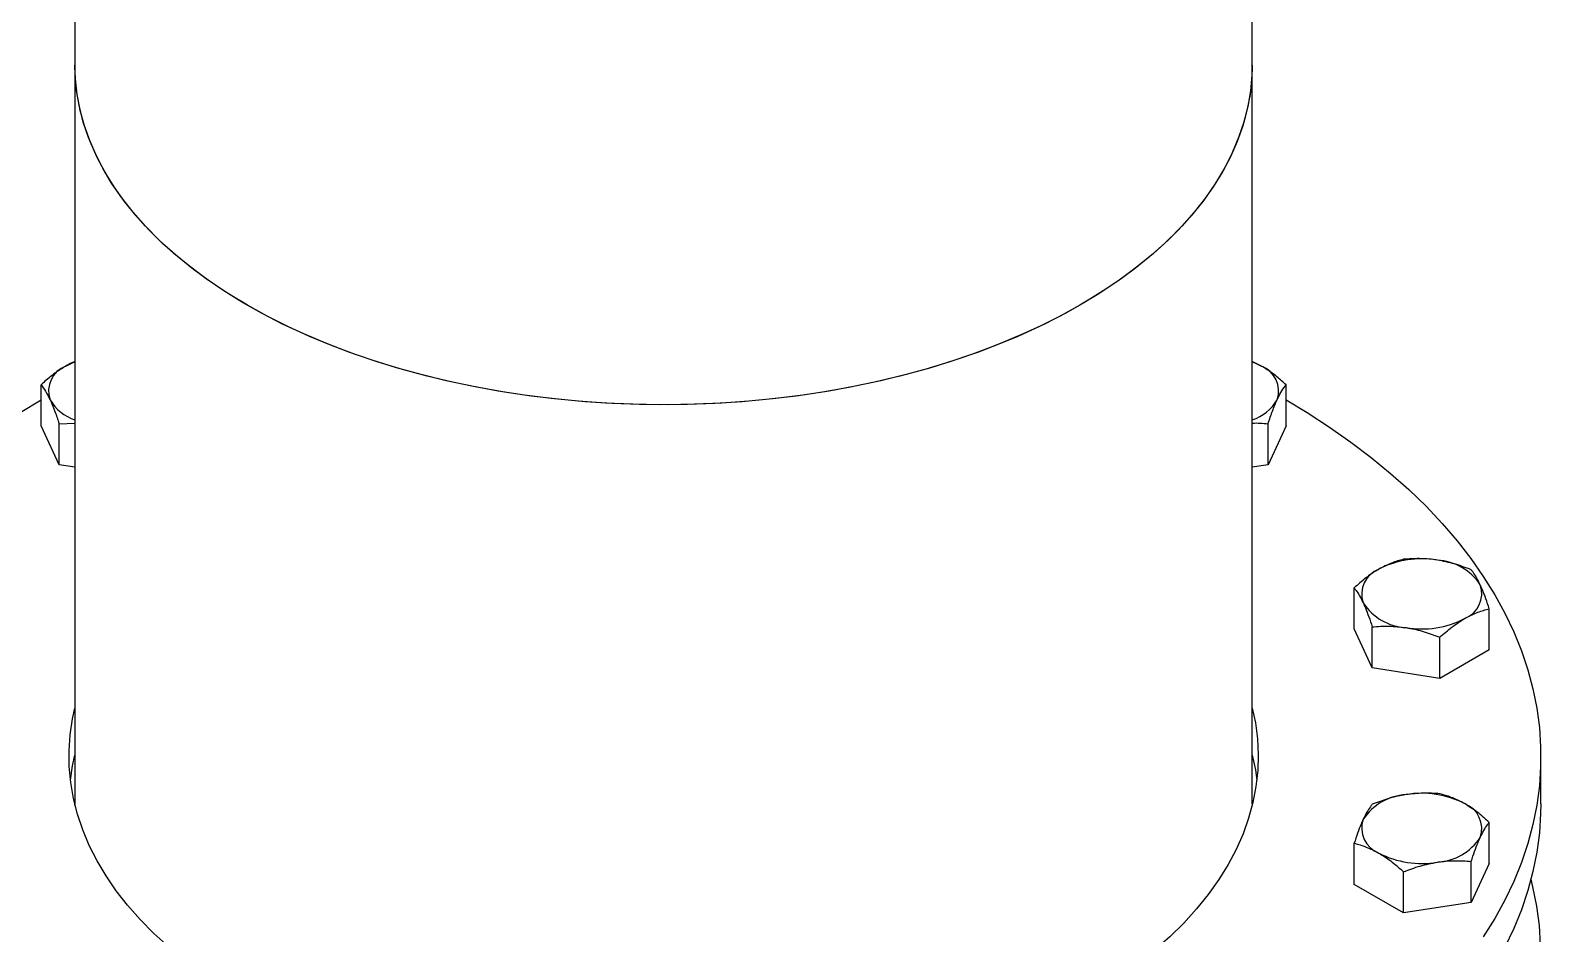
# Model space of a CAD drawing. Header units: inches. Extents: x 0.9 to 37.1, y -8.4 to 11.7.
# Drawn here: x 15.1094 to 15.2799, y 3.7034 to 3.8054 of the extents above; entities that cross this region are included whole.
import ezdxf

# ---------------------------------------------------------------- set-up
doc = ezdxf.new("R2010")
doc.units = ezdxf.units.IN
doc.header["$MEASUREMENT"] = 0

msp = doc.modelspace()

# ---------------------------------------------------------------- linework, layer by layer
at = {"color": 7, "linetype": 'Continuous', "lineweight": 25}
for p, q in [((15.11448789287442, 4.4711690843903), (15.11448789287442, 3.801434166505014)), ((15.24730039287442, 3.801434166505014), (15.24730039287442, 4.4711690843903)), ((15.11448789287442, 3.801434166505016), (15.11448789287442, 3.718078958625012)), ((15.24730039287442, 3.718078958625013), (15.24730039287442, 3.801434166505016)), ((15.24833445213008, 3.767464843976388), (15.24730039287442, 3.767984294518151)), ((15.11066413696725, 3.760716983770914), (15.11066413696725, 3.765356028073673)), ((15.25112414878159, 3.760716983770914), (15.25112414878159, 3.765356028073673)), ((15.11270633665385, 3.756317131791494), (15.11066413696725, 3.760716983770914)), ((15.11270633665385, 3.760956176094252), (15.11448789287442, 3.761025621243944)), ((15.11270633665385, 3.756317131791494), (15.11270633665385, 3.760956176094252)), ((15.24908194909498, 3.756317131791494), (15.24908194909498, 3.760956176094253)), ((15.25112414878159, 3.760716983770914), (15.24908194909498, 3.756317131791494)), ((15.11448789287442, 3.756041553947688), (15.11270633665385, 3.756317131791494)), ((15.24908194909498, 3.756317131791494), (15.24730039287442, 3.756041553947689)), ((15.25879723242082, 3.737803197178001), (15.25879723242082, 3.74244224148076)), ((15.27404041840004, 3.735445323608597), (15.27404041840004, 3.740084367911356)), ((15.26083943210742, 3.733403345198582), (15.25879723242082, 3.737803197178001)), ((15.26083943210742, 3.733403345198582), (15.26083943210742, 3.738042389501341)), ((15.26846102509704, 3.732224408413879), (15.26846102509704, 3.736863452716638)), ((15.27404041840004, 3.735445323608597), (15.26846102509704, 3.732224408413879)), ((15.26846102509704, 3.732224408413879), (15.26083943210742, 3.733403345198582)), ((15.27985247620775, 3.718078958625013), (15.27985247620775, 3.723394979535728)), ((15.11448858527115, 3.717903898125893), (15.11448789287442, 3.718078958625012)), ((15.24730039287442, 3.718078958625013), (15.24729970047769, 3.717903898125893)), ((15.27404041840004, 3.711344635462858), (15.27404041840004, 3.715983679765617)), ((15.25879723242082, 3.708986761893454), (15.25879723242082, 3.713625806196212)), ((15.26437662572383, 3.705765846698736), (15.26437662572383, 3.710404891001494)), ((15.27199821871344, 3.706944783483438), (15.27199821871344, 3.711583827786197)), ((15.27404041840004, 3.711344635462858), (15.27199821871344, 3.706944783483438)), ((15.26437662572383, 3.705765846698736), (15.25879723242082, 3.708986761893454)), ((15.27199821871344, 3.706944783483438), (15.26437662572383, 3.705765846698736))]:
    msp.add_line(p, q, dxfattribs=at)
at = {"color": 7, "linetype": 'Continuous', "lineweight": 25, "flags": 128}
for points in [[(15.22785045256259, 3.774326865917153), (15.22561494713934, 3.773095044482914), (15.22328258641236, 3.771924599276503), (15.22085842175561, 3.770818065221606), (15.21834770336993, 3.769777838824586), (15.21575586891226, 3.768806172984183), (15.2130885317189, 3.767905172112242), (15.21035146864826, 3.767076787576017), (15.20755060756946, 3.766322813471954), (15.20469201452391, 3.765644882740067), (15.20178188058761, 3.765044463627363), (15.19882650846264, 3.76452285650794), (15.19583229882694, 3.76408119106667), (15.19280573647183, 3.763720423852549), (15.18975337625742, 3.763441336207027), (15.18668182891626, 3.7632445325718), (15.18359774673591, 3.763130439179718), (15.18050780915163, 3.763099303131662), (15.17741870828016, 3.763151191861376), (15.17433713442613, 3.76328599298943), (15.1712697615923, 3.763503414566596), (15.16822323302519, 3.763802985706153), (15.16520414682731, 3.764184057603719), (15.16221904166705, 3.764645804942422), (15.1592743826175, 3.765187227680345), (15.15637654715444, 3.765807153216401), (15.1535318113442, 3.766504238929922), (15.15074633625109, 3.767276975088477), (15.1480261545939, 3.768123688117619), (15.14537715768039, 3.769042544225468), (15.14280508264798, 3.770031553374304), (15.14031550003847, 3.771088573590539), (15.13791380173341, 3.772211315603761), (15.13560518927652, 3.773397347804776), (15.13339466260831, 3.774644101511941), (15.13128700923732, 3.775948876534347), (15.12928679387142, 3.777308847019841), (15.12739834853168, 3.778721067575185), (15.12562576317021, 3.780182479645124), (15.12397287681217, 3.78168991813654), (15.12244326924137, 3.78324011827333), (15.12104025324718, 3.784829722667194), (15.11976686744984, 3.786455288588981), (15.11862586971943, 3.788113295424883), (15.11761973120296, 3.789800152301292), (15.11675063097241, 3.791512205861838), (15.11602045130535, 3.793245748179744), (15.11543077360835, 3.79499702478837), (15.11498287499199, 3.796762242812551), (15.11467772550493, 3.798537579183119), (15.11451598603302, 3.800319188916823), (15.11448789287442, 3.801434166505016)], [(15.13393783318625, 3.77432686591715), (15.1318040246737, 3.775617395728288), (15.12977653442593, 3.776963838916126), (15.12785975353534, 3.778363279384542), (15.12605783332252, 3.779812686257103), (15.1243746763454, 3.781308920441274), (15.1228139279472, 3.782848741426989), (15.12137896836139, 3.784428814304875), (15.12007290539092, 3.786045716988925), (15.11889856767734, 3.787695947627973), (15.11785849857465, 3.789375932189921), (15.11695495064092, 3.791082032202304), (15.11618988075978, 3.792810552632405), (15.11556494590222, 3.794557749889872), (15.11508149953799, 3.796319839934508), (15.11474058870427, 3.798093006471651), (15.114542951738, 3.799873409217429), (15.11448789287442, 3.801434166505014)], [(15.24730039287442, 3.801434166505014), (15.24727229971582, 3.800319188916818), (15.24711056024391, 3.798537579183115), (15.24680541075685, 3.796762242812546), (15.24635751214049, 3.794997024788366), (15.24576783444349, 3.79324574817974), (15.24503765477643, 3.791512205861834), (15.24416855454588, 3.789800152301288), (15.24316241602941, 3.788113295424879), (15.242021418299, 3.786455288588978), (15.24074803250166, 3.78482972266719), (15.23934501650747, 3.783240118273326), (15.23781540893667, 3.781689918136536), (15.23616252257863, 3.780182479645121), (15.23438993721716, 3.77872106757518), (15.23250149187742, 3.777308847019836), (15.23050127651152, 3.775948876534343), (15.22839362314053, 3.774644101511937), (15.22618309647232, 3.773397347804773), (15.22387448401543, 3.772211315603757), (15.22147278571037, 3.771088573590536), (15.21898320310086, 3.7700315533743), (15.21641112806845, 3.769042544225464), (15.21376213115493, 3.768123688117615), (15.21104194949775, 3.767276975088474), (15.20825647440464, 3.766504238929918), (15.2054117385944, 3.765807153216397), (15.20251390313134, 3.765187227680341), (15.19956924408179, 3.764645804942417), (15.19658413892153, 3.764184057603716), (15.19356505272365, 3.763802985706149), (15.19051852415654, 3.763503414566592), (15.18745115132271, 3.763285992989426), (15.18436957746868, 3.763151191861373), (15.18128047659721, 3.763099303131657), (15.17819053901293, 3.763130439179714), (15.17510645683258, 3.763244532571797), (15.17203490949142, 3.763441336207023), (15.16898254927701, 3.763720423852544), (15.1659559869219, 3.764081191066666), (15.16296177728619, 3.764522856507937), (15.16000640516123, 3.765044463627359), (15.15709627122493, 3.765644882740063), (15.15423767817938, 3.76632281347195), (15.15143681710058, 3.767076787576014), (15.14869975402994, 3.767905172112238), (15.14603241683658, 3.76880617298418), (15.14344058237891, 3.769777838824582), (15.14092986399323, 3.770818065221603), (15.13850569933648, 3.7719245992765), (15.13617333860949, 3.773095044482911), (15.13393783318625, 3.77432686591715)], [(15.24730039287442, 3.801434166505016), (15.24724533401085, 3.799873409217431), (15.24704769704458, 3.798093006471655), (15.24670678621085, 3.796319839934511), (15.24622333984662, 3.794557749889875), (15.24559840498906, 3.792810552632408), (15.24483333510792, 3.791082032202307), (15.24392978717419, 3.789375932189924), (15.2428897180715, 3.787695947627975), (15.24171538035792, 3.786045716988927), (15.24040931738745, 3.784428814304878), (15.23897435780164, 3.782848741426992), (15.23741360940344, 3.781308920441277), (15.23573045242632, 3.779812686257106), (15.2339285322135, 3.778363279384545), (15.23201175132291, 3.77696383891613), (15.22998426107514, 3.775617395728291), (15.22785045256259, 3.774326865917153)], [(15.11345383361875, 3.767464843976387), (15.11412586019197, 3.767805069348056), (15.11448789287442, 3.767954874599052)], [(15.24730039287442, 3.767954874599053), (15.24766242555687, 3.767805069348056), (15.24833445213008, 3.767464843976388)], [(15.10829118300114, 3.762213283489422), (15.11066413696725, 3.763641903945301)], [(15.25112414878159, 3.763641903945301), (15.2534971027477, 3.762213283489421), (15.25601939921063, 3.760579423196188), (15.25843143900022, 3.758890989604208), (15.26072968211549, 3.75715046072261), (15.26291075556773, 3.755360391017544), (15.26497145833088, 3.753523407663151), (15.26690876603947, 3.75164220668582), (15.26871983542729, 3.749719549007398), (15.27040200850027, 3.747758256393161), (15.27195281643746, 3.74576120731048), (15.27336998321435, 3.743731332704272), (15.27465142894327, 3.741671611695439), (15.2757952729259, 3.739585067208595), (15.27679983641347, 3.737474761535504), (15.27766364507054, 3.735343791840748), (15.27838543113877, 3.733195285616213), (15.27896413529759, 3.731032396091059), (15.27939890821883, 3.728858297603922), (15.27968911181328, 3.726676180944138), (15.27983432016715, 3.724489248668815), (15.27983432016715, 3.72230071040264), (15.27968911181328, 3.720113778127316), (15.27939890821883, 3.717931661467532), (15.27896413529759, 3.715757562980395), (15.27838543113877, 3.713594673455241), (15.27766364507054, 3.711446167230705), (15.27679983641347, 3.70931519753595), (15.2757952729259, 3.707204891862859), (15.27465142894327, 3.705118347376015), (15.27336998321434, 3.703058626367182)], [(15.12506224243597, 3.701926608809813), (15.12339250311899, 3.703449417262317), (15.12184729954942, 3.705015423361287), (15.12042997829412, 3.706621235486225), (15.11914360895532, 3.708263375805647), (15.11799097752256, 3.709938287809287), (15.11697458033886, 3.71164234401071), (15.11609661869419, 3.713371853803638), (15.11535899405798, 3.715123071454982), (15.11476330396093, 3.716892204217264), (15.11431083853515, 3.718675420542867), (15.11400257771999, 3.720468858382312), (15.11383918913974, 3.722268633548595), (15.11382102665768, 3.724070848129474), (15.1139481296097, 3.725871598929481), (15.11422022271911, 3.727666985923366), (15.11448789287442, 3.728883269694881)], [(15.24730039287442, 3.728883269694881), (15.24764965226426, 3.727218854956864), (15.24788554083087, 3.725421761875197), (15.24797634094696, 3.723620279234301), (15.24792185595969, 3.721818308644426), (15.24772220387141, 3.720019752772614), (15.24737781708408, 3.718228506890386), (15.24688944146281, 3.716448450437452), (15.24625813472043, 3.714683438619711), (15.24548526412677, 3.712937294059736), (15.24457250354745, 3.711213798517814), (15.24352182981861, 3.709516684701509), (15.2423355184656, 3.707849628181435), (15.24101613877464, 3.706216239430804), (15.23956654822835, 3.704620056005927), (15.23798988631707, 3.703064534884672), (15.2362895677394, 3.701553044979407), (15.23446927500676, 3.700088859840695), (15.23253295046787, 3.698675150567502), (15.23048478777052, 3.697314978939318), (15.22832922277902, 3.696011290785008)], [(15.11396900590359, 3.720736969080374), (15.11422022271911, 3.722350965012652), (15.11448789287442, 3.723567248784167)], [(15.24730039287442, 3.723567248784167), (15.24764965226426, 3.721902834046149), (15.24781927984525, 3.720736969080371)], [(15.27985247620775, 3.718078958625013), (15.27983432016715, 3.716984689491925), (15.27968911181328, 3.714797757216601), (15.27939890821883, 3.712615640556817), (15.27896413529759, 3.710441542069681), (15.27838543113877, 3.708278652544526), (15.27766364507054, 3.706130146319992), (15.27679983641347, 3.703999176625236), (15.2757952729259, 3.701888870952144), (15.27465142894327, 3.699802326465299), (15.27336998321434, 3.697742605456467), (15.27195281643746, 3.69571273085026), (15.27040200850027, 3.693715681767578), (15.26871983542729, 3.691754389153342), (15.26690876603947, 3.68983173147492), (15.26497145833088, 3.687950530497588), (15.26291075556773, 3.686113547143195), (15.26072968211549, 3.684323477438129), (15.25843143900022, 3.682582948556532), (15.25601939921063, 3.680894514964552), (15.2534971027477, 3.679260654671318), (15.25086825142934, 3.677683765592119)], [(15.27983432016715, 3.702161960843814), (15.27968911181328, 3.704348893119138), (15.27939890821883, 3.706531009778923), (15.27896413529759, 3.708705108266058), (15.27874948148216, 3.70957332516787)]]:
    msp.add_lwpolyline(points, dxfattribs=at)
at = {"color": 7, "linetype": 'Continuous', "lineweight": 25}
for centre, radius, start, end in [((15.11451780851351, 3.764655357415901), 0.003004206602454113, 110.7420751989153, 199.4610019121149), ((15.24727047723533, 3.764655357415902), 0.003004206602453955, 340.5389980878895, 69.25792480109264), ((15.11602691444521, 3.766174134631979), 0.005019852883547912, 210.1285551295474, 252.1463336507303), ((15.24576137130362, 3.766174134631989), 0.0050198528835589, 287.8536663493271, 329.8714448704098), ((15.26640722644272, 3.73523472441522), 0.01048948648478204, 80.2289030207314, 117.3571748450266), ((15.26265090396708, 3.741741570822989), 0.003004206602453125, 110.7420751989133, 199.4610019121177), ((15.26781382486272, 3.739345191243777), 0.006238052778571352, 33.43887886068668, 86.56649767202327), ((15.27018674685378, 3.741781755179839), 0.003004206602455815, 290.7420751989557, 19.46100191211604), ((15.26502382595815, 3.744178134759052), 0.006238052778572231, 213.4388788606762, 266.5664976720245), ((15.26643042437814, 3.748288601587619), 0.01048948648479311, 260.2289030207572, 297.357174845007), ((15.26502382595815, 3.712886629528635), 0.006238052778569632, 93.43350232796143, 146.5611211393224), ((15.26643042437815, 3.70877616270007), 0.01048948648478794, 62.64282515499556, 99.77109697926282), ((15.27018674685378, 3.715283009107845), 0.003004206602455415, 340.5389980878952, 69.25792480106699), ((15.26265090396708, 3.715323193464696), 0.003004206602454978, 160.5389980878784, 249.2579248010617), ((15.26781382486271, 3.71771957304391), 0.006238052778574554, 273.4335023280005, 326.5611211393139), ((15.26640722644272, 3.721830039872479), 0.01048948648479635, 242.6428251550036, 279.7710969792458)]:
    msp.add_arc(centre, radius, start, end, dxfattribs=at)
for points, knots in [([(15.11448789287442, 3.767972284974468), (15.11436521681199, 3.767923682225958), (15.11402300709926, 3.767788102942801), (15.11367627101642, 3.76759117608026), (15.11345383361875, 3.767464843976387)], [0, 0, 0, 0, 0.3584821174594487, 1, 1, 1, 1]), ([(15.11345383361875, 3.767464843976387), (15.11308615444445, 3.767235884623864), (15.11234529873645, 3.766774542630432), (15.1114156358456, 3.766027588684151), (15.1108600403855, 3.76553109289805), (15.11066413696725, 3.765356028073673)], [0, 0, 0, 0, 0.3894480145147176, 0.7847188654868446, 1, 1, 1, 1]), ([(15.25112414878159, 3.765356028073673), (15.25077679305717, 3.765662710028686), (15.2500787985519, 3.766278972564233), (15.24914104368809, 3.766976372748976), (15.24855644854511, 3.767330403118121), (15.24833445213008, 3.767464843976388)], [0, 0, 0, 0, 0.3805934879738669, 0.7647841813874849, 1, 1, 1, 1]), ([(15.11066413696725, 3.765356028073673), (15.1108299680708, 3.765138040578689), (15.11116467074142, 3.764698068853432), (15.1115106671021, 3.764004430231991), (15.11168523681055, 3.763654460389319)], [0, 0, 0, 0, 0.4954579634770065, 1, 1, 1, 1]), ([(15.25010304893829, 3.763654460389319), (15.25012725771422, 3.763706022090524), (15.25031055000099, 3.764096412011617), (15.25065613290143, 3.764732110837169), (15.25096719340148, 3.765146789090203), (15.25112414878159, 3.765356028073673)], [0, 0, 0, 0, 0.07010571820324439, 0.5307925293049188, 0.9999999999999999, 0.9999999999999999, 0.9999999999999999, 0.9999999999999999]), ([(15.11168523681055, 3.763654460389319), (15.11170944558648, 3.763601708069346), (15.11189273787325, 3.76320230359761), (15.11223832077369, 3.7623489084638), (15.11254938127374, 3.761423247507254), (15.11270633665385, 3.760956176094252)], [0, 0, 0, 0, 0.07010571820324756, 0.5307925293049179, 1, 1, 1, 1]), ([(15.24908194909498, 3.760956176094253), (15.24924778019854, 3.761452743903543), (15.24958248286916, 3.762454983943858), (15.24992847922984, 3.763252220854721), (15.25010304893829, 3.763654460389319)], [0, 0, 0, 0, 0.4954579634770079, 0.9999999999999999, 0.9999999999999999, 0.9999999999999999, 0.9999999999999999]), ([(15.24730039287442, 3.761029278478582), (15.2473052191492, 3.761029623731096), (15.24791191295897, 3.761073024194743), (15.24849926724099, 3.76101436683361), (15.24908194909498, 3.760956176094253)], [0, 0, 0, 0, 0.007955042072721684, 1, 1, 1, 1]), ([(15.26818742221863, 3.745572046588483), (15.26809707383689, 3.745585426707965), (15.26741301771002, 3.745686731817518), (15.26612328476734, 3.74577738442532), (15.26496239117692, 3.74570146447796), (15.26437662572383, 3.745663156675477)], [0, 0, 0, 0, 0.07010571820324825, 0.530792529304918, 1, 1, 1, 1]), ([(15.26158692907232, 3.744551057383474), (15.26152078946651, 3.744512280492369), (15.26102002562641, 3.744218688405505), (15.26007587558417, 3.743564794033628), (15.2592260424938, 3.742818704481478), (15.25879723242082, 3.74244224148076)], [0, 0, 0, 0, 0.07010571820324416, 0.5307925293049195, 1, 1, 1, 1]), ([(15.26437662572383, 3.745663156675477), (15.26392356672344, 3.745540901438859), (15.26300914202188, 3.745294149452551), (15.26206386238526, 3.744800250278558), (15.26158692907232, 3.744551057383474)], [0, 0, 0, 0, 0.4954579634770072, 1, 1, 1, 1]), ([(15.27199821871344, 3.744484219890776), (15.27137932860949, 3.744719242306293), (15.27013020123732, 3.745193596202772), (15.26883892524002, 3.745445134794931), (15.26818742221863, 3.745572046588483)], [0, 0, 0, 0, 0.4954579634770057, 1, 1, 1, 1]), ([(15.27301931855674, 3.742782652206422), (15.2728847386385, 3.743055897525621), (15.27261356662883, 3.743606473594544), (15.27227328639383, 3.744129325173138), (15.27206992434121, 3.744391704665126), (15.27199821871344, 3.744484219890776)], [0, 0, 0, 0, 0.3894480145147168, 0.7847188654868441, 1, 1, 1, 1]), ([(15.25879723242082, 3.74244224148076), (15.25886893831238, 3.742349725471939), (15.25907047487622, 3.742089699996876), (15.25941068051027, 3.741567712868846), (15.25968185621125, 3.74101755480357), (15.25981833226412, 3.740740673796407)], [0, 0, 0, 0, 0.2152816572951849, 0.6050705810156054, 1, 1, 1, 1]), ([(15.27404041840004, 3.740084367911356), (15.27391327738076, 3.740464446814506), (15.27365779366012, 3.741228196962611), (15.27331455155745, 3.742123746595499), (15.27310057488419, 3.742601303068791), (15.27301931855674, 3.742782652206422)], [0, 0, 0, 0, 0.3805934879738686, 0.7647841813874844, 1, 1, 1, 1]), ([(15.25981833226412, 3.740740673796407), (15.25989958859018, 3.740559327037123), (15.26011220478352, 3.740084813119223), (15.26045546160309, 3.739189984587743), (15.2607109651976, 3.738426346062625), (15.26083943210742, 3.738042389501341)], [0, 0, 0, 0, 0.2352153999993338, 0.615467193598176, 1, 1, 1, 1]), ([(15.26846102509704, 3.736863452716638), (15.26891408409742, 3.737264288267564), (15.26982850879898, 3.738073308568929), (15.2707737884356, 3.738670806032345), (15.27125072174854, 3.738972268619353)], [0, 0, 0, 0, 0.495457963477004, 1, 1, 1, 1]), ([(15.27125072174854, 3.738972268619353), (15.27131686135436, 3.739009854891691), (15.27181762519445, 3.739294432427912), (15.27276177523669, 3.739730630491532), (15.27361160832706, 3.73996573734017), (15.27404041840004, 3.740084367911356)], [0, 0, 0, 0, 0.07010571820324406, 0.5307925293049176, 1, 1, 1, 1]), ([(15.26083943210742, 3.738042389501341), (15.26145832221136, 3.73808594740013), (15.26270744958354, 3.738173861818709), (15.26399872558084, 3.738025921515972), (15.26465022860223, 3.737951279414345)], [0, 0, 0, 0, 0.4954579634770067, 1, 1, 1, 1]), ([(15.26465022860223, 3.737951279414345), (15.26474057698398, 3.737936708676094), (15.26542463311084, 3.7378263890159), (15.26671436605352, 3.737518040099839), (15.26787525964394, 3.737082977343688), (15.26846102509704, 3.736863452716638)], [0, 0, 0, 0, 0.07010571820324847, 0.5307925293049188, 1, 1, 1, 1]), ([(15.26465022860223, 3.719113484873339), (15.26455988022049, 3.719098914135088), (15.26387582409362, 3.718988594474895), (15.26258609115094, 3.718680245558833), (15.26142519756052, 3.718245182802682), (15.26083943210742, 3.718025658175632)], [0, 0, 0, 0, 0.07010571820324447, 0.5307925293049174, 0.9999999999999999, 0.9999999999999999, 0.9999999999999999, 0.9999999999999999]), ([(15.26846102509704, 3.719204594960334), (15.2678421349931, 3.719248152859124), (15.26659300762092, 3.719336067277703), (15.26530173162362, 3.719188126974966), (15.26465022860223, 3.719113484873339)], [0, 0, 0, 0, 0.4954579634770063, 1, 1, 1, 1]), ([(15.27125072174854, 3.718092495668332), (15.27118458214272, 3.718130081940669), (15.27068381830263, 3.718414659476891), (15.26973966826039, 3.718850857540509), (15.26888983517002, 3.719085964389148), (15.26846102509704, 3.719204594960334)], [0, 0, 0, 0, 0.07010571820324722, 0.530792529304919, 1, 1, 1, 1]), ([(15.26083943210742, 3.718025658175632), (15.26076772621586, 3.717933142166811), (15.26056618965202, 3.717673116691747), (15.26022598401798, 3.717151129563718), (15.259954808317, 3.716600971498443), (15.25981833226412, 3.716324090491279)], [0, 0, 0, 0, 0.2152816572951877, 0.605070581015606, 1, 1, 1, 1]), ([(15.27404041840004, 3.715983679765617), (15.27358735939966, 3.716384515316542), (15.2726729346981, 3.717193535617908), (15.27172765506148, 3.717791033081323), (15.27125072174854, 3.718092495668332)], [0, 0, 0, 0, 0.4954579634770081, 1, 1, 1, 1]), ([(15.25981833226412, 3.716324090491279), (15.25973707593806, 3.716142743731996), (15.25952445974472, 3.715668229814096), (15.25918120292516, 3.714773401282615), (15.25892569933064, 3.714009762757497), (15.25879723242082, 3.713625806196212)], [0, 0, 0, 0, 0.2352153999993348, 0.6154671935981785, 1, 1, 1, 1]), ([(15.27301931855674, 3.714282112081262), (15.27315389847498, 3.714555357400461), (15.27342507048465, 3.715105933469385), (15.27376535071965, 3.715628785047978), (15.27396871277227, 3.715891164539967), (15.27404041840004, 3.715983679765617)], [0, 0, 0, 0, 0.3894480145147179, 0.7847188654868419, 1, 1, 1, 1]), ([(15.25879723242082, 3.713625806196212), (15.25925029142121, 3.713503550959593), (15.26016471612276, 3.713256798973285), (15.26110999575938, 3.712762899799293), (15.26158692907232, 3.712513706904209)], [0, 0, 0, 0, 0.4954579634770059, 1, 1, 1, 1]), ([(15.27199821871344, 3.711583827786197), (15.27212535973272, 3.711963906689346), (15.27238084345336, 3.712727656837451), (15.27272408555603, 3.71362320647034), (15.27293806222929, 3.714100762943631), (15.27301931855674, 3.714282112081262)], [0, 0, 0, 0, 0.3805934879738665, 0.7647841813874855, 1, 1, 1, 1]), ([(15.26158692907232, 3.712513706904209), (15.26165306867814, 3.712474930013104), (15.26215383251823, 3.71218133792624), (15.26309798256047, 3.711527443554362), (15.26394781565084, 3.710781354002213), (15.26437662572383, 3.710404891001494)], [0, 0, 0, 0, 0.0701057182032465, 0.5307925293049174, 1, 1, 1, 1]), ([(15.26818742221863, 3.711492717699201), (15.26827777060038, 3.711506097818685), (15.26896182672724, 3.711607402928236), (15.27025155966992, 3.711698055536039), (15.27141245326034, 3.711622135588679), (15.27199821871344, 3.711583827786197)], [0, 0, 0, 0, 0.07010571820324439, 0.5307925293049167, 0.9999999999999999, 0.9999999999999999, 0.9999999999999999, 0.9999999999999999]), ([(15.26437662572383, 3.710404891001494), (15.26499551582777, 3.710639913417012), (15.26624464319994, 3.711114267313491), (15.26753591919724, 3.71136580590565), (15.26818742221863, 3.711492717699201)], [0, 0, 0, 0, 0.4954579634770059, 1, 1, 1, 1])]:
    msp.add_open_spline(points, degree=3, knots=knots, dxfattribs=at)

doc.saveas('drawing.dxf')
